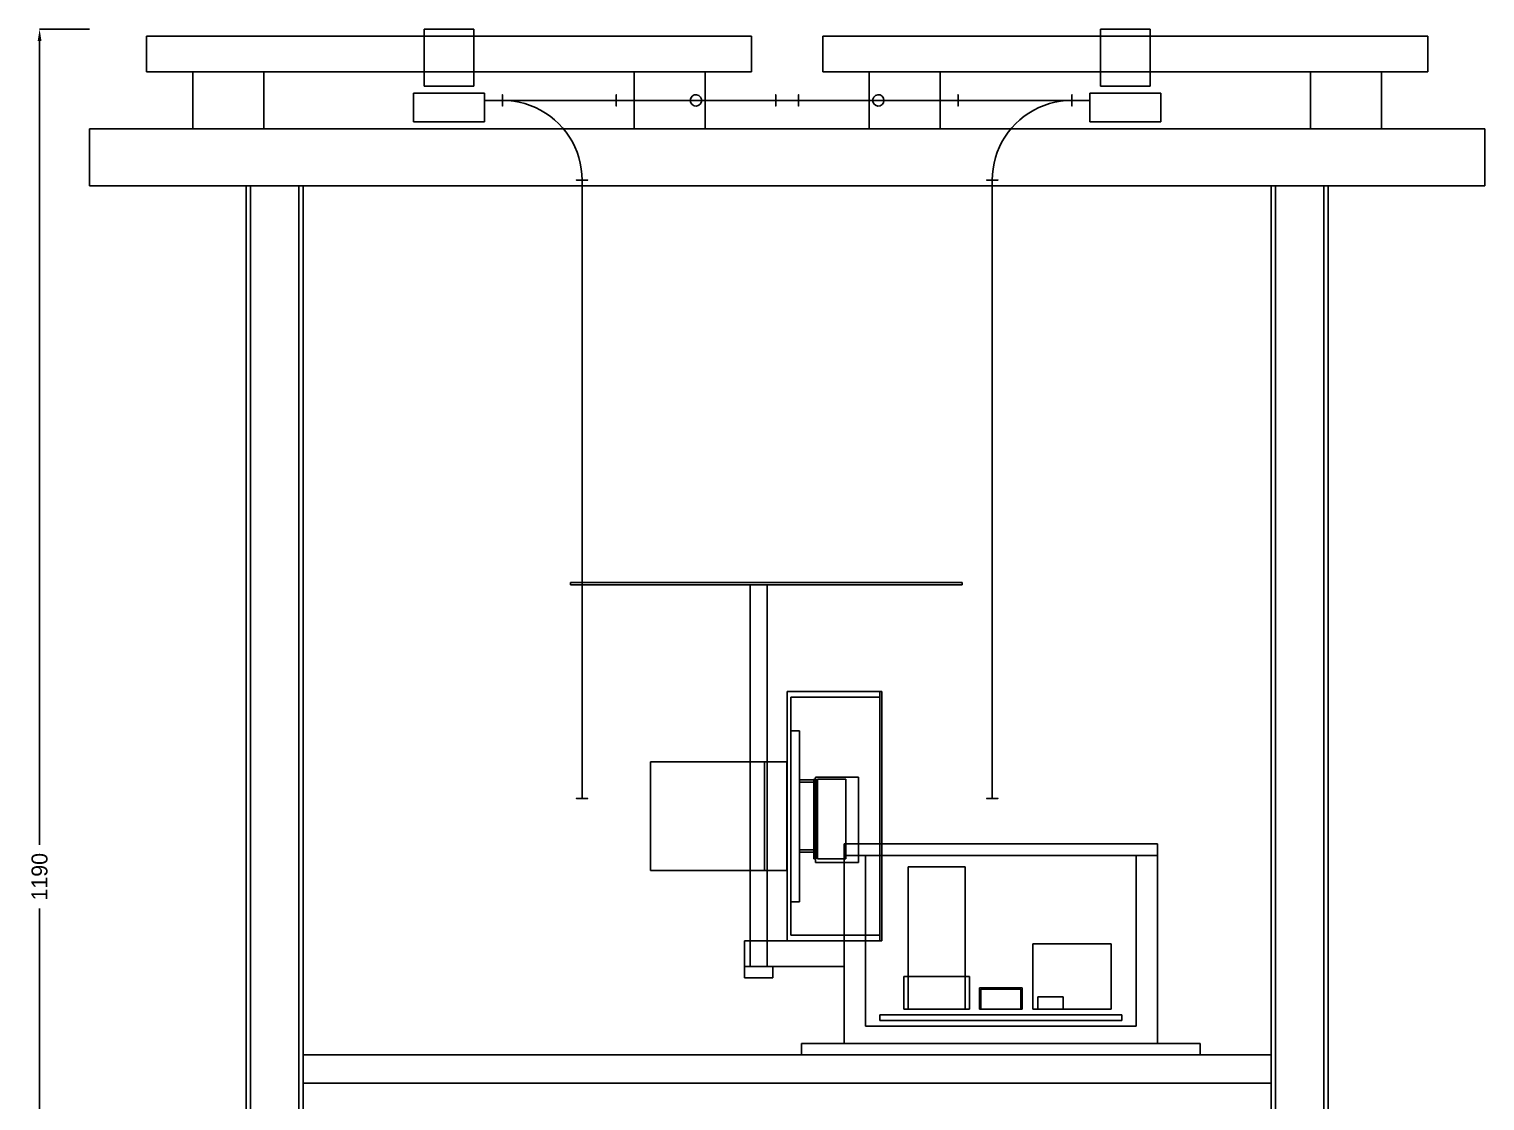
# Model space of a CAD drawing. Header units: millimetres. Extents: x -42 to 2812, y -1495 to 1190.
# Drawn here: x 1790 to 2812, y 438 to 1190 of the extents above; entities that cross this region are included whole.
import ezdxf

# ---------------------------------------------------------------- set-up
doc = ezdxf.new("R2010")
doc.units = ezdxf.units.MM
doc.layers.add('DIMENSIONS', color=7, linetype='Continuous')
doc.layers.add('RIGHT', color=7, linetype='Continuous')
doc.dimstyles.get("Standard").update_dxf_attribs({"dimtxt": 2.5, "dimasz": 2.5, "dimexe": 1.25, "dimexo": 0.625, "dimtad": 1, "dimcen": 2.5, "dimazin": 3, "dimtfac": 1, "dimtmove": 0, "dimatfit": 3})

# ---------------------------------------------------------------- blocks, each defined once
blk = doc.blocks.new('_CLOSEDFILLED')
at = {"color": 0, "linetype": 'BYBLOCK'}
blk.add_solid([(-1, 0.16), (0, 0), (-1, -0.16)], dxfattribs=at)
blk = doc.blocks.new('*D6')
for p, q in [((1832.5, 1190), (1797.5, 1190)), ((1797.5, 617.4), (1797.5, 1181.6)), ((1797.5, 8.4), (1797.5, 572.6)), ((1832.5, 0), (1797.5, 0))]:
    blk.add_line(p, q)
at = {"layer": 'Defpoints'}
for p in [(1832.5, 1190), (1797.5, 0), (1832.5, 0)]:
    blk.add_point(p, dxfattribs=at)
at = {"layer": 'DIMENSIONS', "xscale": 8.4125, "yscale": 8.4125}
for p, rotation in [((1797.5, 1190), 90), ((1797.5, 0), 270)]:
    blk.add_blockref('_CLOSEDFILLED', p, dxfattribs=dict(at, rotation=rotation))
at = {"layer": 'DIMENSIONS', "insert": (1797.5, 595), "char_height": 11.22, "attachment_point": 5, "rotation": 90}
blk.add_mtext('1190', dxfattribs=at)

msp = doc.modelspace()

# ---------------------------------------------------------------- linework, layer by layer
at = {"layer": 'RIGHT'}
for points in [[(2067.5, 1185), (2067.5, 1190)], [(2067.5, 1185), (2067.5, 1190)], [(2067.5, 1190), (2102.5, 1190)], [(2067.5, 1190), (2102.5, 1190)], [(2067.5, 1185), (2067.5, 1190)], [(2067.5, 1185), (2067.5, 1190)], [(2067.5, 1190), (2102.5, 1190)], [(2067.5, 1190), (2102.5, 1190)], [(2102.5, 1185), (2102.5, 1190)], [(2102.5, 1185), (2102.5, 1190)], [(2102.5, 1185), (2102.5, 1190)], [(2102.5, 1185), (2102.5, 1190)], [(2542.5, 1185), (2542.5, 1190)], [(2542.5, 1185), (2542.5, 1190)], [(2542.5, 1190), (2577.5, 1190)], [(2542.5, 1190), (2577.5, 1190)], [(2542.5, 1185), (2542.5, 1190)], [(2542.5, 1185), (2542.5, 1190)], [(2542.5, 1190), (2577.5, 1190)], [(2542.5, 1190), (2577.5, 1190)], [(2577.5, 1185), (2577.5, 1190)], [(2577.5, 1185), (2577.5, 1190)], [(2577.5, 1185), (2577.5, 1190)], [(2577.5, 1185), (2577.5, 1190)], [(1872.5, 1160), (1872.5, 1185)], [(1872.5, 1185), (2297.5, 1185)], [(1872.5, 1160), (1872.5, 1185)], [(1872.5, 1185), (2297.5, 1185)], [(2067.5, 1150), (2067.5, 1185)], [(2067.5, 1185), (2102.5, 1185)], [(2067.5, 1150), (2067.5, 1185)], [(2067.5, 1185), (2102.5, 1185)], [(2067.5, 1185), (2102.5, 1185)], [(2067.5, 1185), (2102.5, 1185)], [(2067.5, 1150), (2067.5, 1185)], [(2067.5, 1185), (2102.5, 1185)], [(2067.5, 1150), (2067.5, 1185)], [(2067.5, 1185), (2102.5, 1185)], [(2067.5, 1185), (2102.5, 1185)], [(2067.5, 1185), (2102.5, 1185)], [(2102.5, 1150), (2102.5, 1185)], [(2102.5, 1150), (2102.5, 1185)], [(2102.5, 1150), (2102.5, 1185)], [(2102.5, 1150), (2102.5, 1185)], [(2297.5, 1160), (2297.5, 1185)], [(2297.5, 1160), (2297.5, 1185)], [(2347.5, 1160), (2347.5, 1185)], [(2347.5, 1185), (2772.5, 1185)], [(2347.5, 1160), (2347.5, 1185)], [(2347.5, 1185), (2772.5, 1185)], [(2542.5, 1150), (2542.5, 1185)], [(2542.5, 1185), (2577.5, 1185)], [(2542.5, 1150), (2542.5, 1185)], [(2542.5, 1185), (2577.5, 1185)], [(2542.5, 1185), (2577.5, 1185)], [(2542.5, 1185), (2577.5, 1185)], [(2542.5, 1150), (2542.5, 1185)], [(2542.5, 1185), (2577.5, 1185)], [(2542.5, 1150), (2542.5, 1185)], [(2542.5, 1185), (2577.5, 1185)], [(2542.5, 1185), (2577.5, 1185)], [(2542.5, 1185), (2577.5, 1185)], [(2577.5, 1150), (2577.5, 1185)], [(2577.5, 1150), (2577.5, 1185)], [(2577.5, 1150), (2577.5, 1185)], [(2577.5, 1150), (2577.5, 1185)], [(2772.5, 1160), (2772.5, 1185)], [(2772.5, 1160), (2772.5, 1185)], [(1872.5, 1160), (2297.5, 1160)], [(1872.5, 1160), (2297.5, 1160)], [(1905, 1120), (1905, 1160)], [(1905, 1160), (1955, 1160)], [(1905, 1120), (1905, 1160)], [(1905, 1160), (1955, 1160)], [(1905, 1120), (1905, 1160)], [(1905, 1160), (1955, 1160)], [(1905, 1120), (1905, 1160)], [(1905, 1160), (1955, 1160)], [(1955, 1120), (1955, 1160)], [(1955, 1120), (1955, 1160)], [(1955, 1120), (1955, 1160)], [(1955, 1120), (1955, 1160)], [(2215, 1120), (2215, 1160)], [(2215, 1160), (2265, 1160)], [(2215, 1120), (2215, 1160)], [(2215, 1160), (2265, 1160)], [(2215, 1120), (2215, 1160)], [(2215, 1160), (2265, 1160)], [(2215, 1120), (2215, 1160)], [(2215, 1160), (2265, 1160)], [(2265, 1120), (2265, 1160)], [(2265, 1120), (2265, 1160)], [(2265, 1120), (2265, 1160)], [(2265, 1120), (2265, 1160)], [(2347.5, 1160), (2772.5, 1160)], [(2347.5, 1160), (2772.5, 1160)], [(2380, 1120), (2380, 1160)], [(2380, 1160), (2430, 1160)], [(2380, 1120), (2380, 1160)], [(2380, 1160), (2430, 1160)], [(2380, 1120), (2380, 1160)], [(2380, 1160), (2430, 1160)], [(2380, 1120), (2380, 1160)], [(2380, 1160), (2430, 1160)], [(2430, 1120), (2430, 1160)], [(2430, 1120), (2430, 1160)], [(2430, 1120), (2430, 1160)], [(2430, 1120), (2430, 1160)], [(2690, 1120), (2690, 1160)], [(2690, 1160), (2740, 1160)], [(2690, 1120), (2690, 1160)], [(2690, 1160), (2740, 1160)], [(2690, 1120), (2690, 1160)], [(2690, 1160), (2740, 1160)], [(2690, 1120), (2690, 1160)], [(2690, 1160), (2740, 1160)], [(2740, 1120), (2740, 1160)], [(2740, 1120), (2740, 1160)], [(2740, 1120), (2740, 1160)], [(2740, 1120), (2740, 1160)], [(2067.5, 1150), (2102.5, 1150)], [(2067.5, 1150), (2102.5, 1150)], [(2067.5, 1150), (2102.5, 1150)], [(2067.5, 1150), (2102.5, 1150)], [(2542.5, 1150), (2577.5, 1150)], [(2542.5, 1150), (2577.5, 1150)], [(2542.5, 1150), (2577.5, 1150)], [(2542.5, 1150), (2577.5, 1150)], [(2060, 1125), (2060, 1145)], [(2060, 1145), (2110, 1145)], [(2060, 1125), (2060, 1145)], [(2060, 1145), (2110, 1145)], [(2110, 1125), (2110, 1145)], [(2110, 1125), (2110, 1145)], [(2110, 1140), (2110, 1138.373), (2110, 1137.027), (2110, 1136.196), (2110, 1136.022), (2110, 1136.536), (2110, 1137.649), (2110, 1139.168), (2110, 1140.832), (2110, 1142.351), (2110, 1143.464), (2110, 1143.978), (2110, 1143.804), (2110, 1142.973), (2110, 1141.627), (2110, 1140)], [(2110, 1140), (2110, 1138.373), (2110, 1137.027), (2110, 1136.196), (2110, 1136.022), (2110, 1136.536), (2110, 1137.649), (2110, 1139.168), (2110, 1140.832), (2110, 1142.351), (2110, 1143.464), (2110, 1143.978), (2110, 1143.804), (2110, 1142.973), (2110, 1141.627), (2110, 1140)], [(2110, 1140), (2202.5, 1140)], [(2110, 1140), (2122.5, 1140)], [(2122.5, 1140), (2122.5, 1138.373), (2122.5, 1137.027), (2122.5, 1136.196), (2122.5, 1136.022), (2122.5, 1136.536), (2122.5, 1137.649), (2122.5, 1139.168), (2122.5, 1140.832), (2122.5, 1142.351), (2122.5, 1143.464), (2122.5, 1143.978), (2122.5, 1143.804), (2122.5, 1142.973), (2122.5, 1141.627), (2122.5, 1140)], [(2122.5, 1140), (2126.495, 1139.857), (2130.47, 1139.43), (2134.404, 1138.72), (2138.277, 1137.732), (2142.07, 1136.469), (2145.763, 1134.939), (2149.338, 1133.15), (2152.776, 1131.11), (2156.06, 1128.83), (2159.172, 1126.322), (2162.098, 1123.598), (2164.822, 1120.672), (2167.33, 1117.56), (2169.61, 1114.276), (2171.65, 1110.838), (2173.439, 1107.263), (2174.969, 1103.57), (2176.232, 1099.777), (2177.22, 1095.904), (2177.93, 1091.97), (2178.357, 1087.995), (2178.5, 1084)], [(2202.5, 1140), (2202.5, 1138.373), (2202.5, 1137.027), (2202.5, 1136.196), (2202.5, 1136.022), (2202.5, 1136.536), (2202.5, 1137.649), (2202.5, 1139.168), (2202.5, 1140.832), (2202.5, 1142.351), (2202.5, 1143.464), (2202.5, 1143.978), (2202.5, 1143.804), (2202.5, 1142.973), (2202.5, 1141.627), (2202.5, 1140)], [(2202.5, 1140), (2206.386, 1140), (2210.25, 1140), (2214.071, 1140), (2217.827, 1140), (2221.498, 1140), (2225.062, 1140), (2228.5, 1140), (2231.793, 1140), (2234.921, 1140), (2237.869, 1140), (2240.619, 1140), (2243.155, 1140), (2245.464, 1140), (2247.533, 1140), (2249.35, 1140), (2250.905, 1140), (2252.19, 1140), (2253.196, 1140), (2253.919, 1140), (2254.355, 1140), (2254.5, 1140)], [(2254.5, 1140), (2254.846, 1141.627), (2255.823, 1142.973), (2257.264, 1143.804), (2258.918, 1143.978), (2260.5, 1143.464), (2261.736, 1142.351), (2262.413, 1140.832), (2262.413, 1139.168), (2261.736, 1137.649), (2260.5, 1136.536), (2258.918, 1136.022), (2257.264, 1136.196), (2255.823, 1137.027), (2254.846, 1138.373), (2254.5, 1140)], [(2254.5, 1140), (2254.846, 1138.373), (2255.823, 1137.027), (2257.264, 1136.196), (2258.918, 1136.022), (2260.5, 1136.536), (2261.736, 1137.649), (2262.413, 1139.168), (2262.413, 1140.832), (2261.736, 1142.351), (2260.5, 1143.464), (2258.918, 1143.978), (2257.264, 1143.804), (2255.823, 1142.973), (2254.846, 1141.627), (2254.5, 1140)], [(2254.5, 1140), (2254.628, 1140), (2255.013, 1140), (2255.653, 1140), (2256.544, 1140), (2257.684, 1140), (2259.067, 1140), (2260.688, 1140), (2262.538, 1140), (2264.612, 1140), (2266.899, 1140), (2269.39, 1140), (2272.074, 1140), (2274.939, 1140), (2277.974, 1140), (2281.166, 1140), (2284.5, 1140), (2287.963, 1140), (2291.539, 1140), (2295.214, 1140), (2298.971, 1140), (2302.795, 1140), (2306.668, 1140), (2310.576, 1140), (2314.5, 1140)], [(2314.5, 1140), (2314.5, 1141.627), (2314.5, 1142.973), (2314.5, 1143.804), (2314.5, 1143.978), (2314.5, 1143.464), (2314.5, 1142.351), (2314.5, 1140.832), (2314.5, 1139.168), (2314.5, 1137.649), (2314.5, 1136.536), (2314.5, 1136.022), (2314.5, 1136.196), (2314.5, 1137.027), (2314.5, 1138.373), (2314.5, 1140)], [(2314.5, 1140), (2330.5, 1140)], [(2330.5, 1140), (2330.5, 1138.373), (2330.5, 1137.027), (2330.5, 1136.196), (2330.5, 1136.022), (2330.5, 1136.536), (2330.5, 1137.649), (2330.5, 1139.168), (2330.5, 1140.832), (2330.5, 1142.351), (2330.5, 1143.464), (2330.5, 1143.978), (2330.5, 1143.804), (2330.5, 1142.973), (2330.5, 1141.627), (2330.5, 1140)], [(2330.5, 1140), (2334.424, 1140), (2338.332, 1140), (2342.205, 1140), (2346.029, 1140), (2349.786, 1140), (2353.461, 1140), (2357.037, 1140), (2360.5, 1140), (2363.834, 1140), (2367.026, 1140), (2370.061, 1140), (2372.926, 1140), (2375.61, 1140), (2378.101, 1140), (2380.388, 1140), (2382.462, 1140), (2384.312, 1140), (2385.933, 1140), (2387.316, 1140), (2388.456, 1140), (2389.347, 1140), (2389.987, 1140), (2390.372, 1140), (2390.5, 1140)], [(2390.5, 1140), (2390.154, 1141.627), (2389.177, 1142.973), (2387.736, 1143.804), (2386.082, 1143.978), (2384.5, 1143.464), (2383.264, 1142.351), (2382.587, 1140.832), (2382.587, 1139.168), (2383.264, 1137.649), (2384.5, 1136.536), (2386.082, 1136.022), (2387.736, 1136.196), (2389.177, 1137.027), (2390.154, 1138.373), (2390.5, 1140)], [(2390.5, 1140), (2390.154, 1138.373), (2389.177, 1137.027), (2387.736, 1136.196), (2386.082, 1136.022), (2384.5, 1136.536), (2383.264, 1137.649), (2382.587, 1139.168), (2382.587, 1140.832), (2383.264, 1142.351), (2384.5, 1143.464), (2386.082, 1143.978), (2387.736, 1143.804), (2389.177, 1142.973), (2390.154, 1141.627), (2390.5, 1140)], [(2390.5, 1140), (2390.645, 1140), (2391.081, 1140), (2391.804, 1140), (2392.81, 1140), (2394.095, 1140), (2395.65, 1140), (2397.467, 1140), (2399.536, 1140), (2401.845, 1140), (2404.381, 1140), (2407.131, 1140), (2410.079, 1140), (2413.207, 1140), (2416.5, 1140), (2419.938, 1140), (2423.502, 1140), (2427.173, 1140), (2430.929, 1140), (2434.75, 1140), (2438.614, 1140), (2442.5, 1140)], [(2442.5, 1140), (2442.5, 1141.627), (2442.5, 1142.973), (2442.5, 1143.804), (2442.5, 1143.978), (2442.5, 1143.464), (2442.5, 1142.351), (2442.5, 1140.832), (2442.5, 1139.168), (2442.5, 1137.649), (2442.5, 1136.536), (2442.5, 1136.022), (2442.5, 1136.196), (2442.5, 1137.027), (2442.5, 1138.373), (2442.5, 1140)], [(2442.5, 1140), (2535, 1140)], [(2522.5, 1140), (2518.505, 1139.857), (2514.53, 1139.43), (2510.596, 1138.72), (2506.723, 1137.732), (2502.93, 1136.469), (2499.237, 1134.939), (2495.662, 1133.15), (2492.224, 1131.11), (2488.94, 1128.83), (2485.828, 1126.322), (2482.902, 1123.598), (2480.178, 1120.672), (2477.67, 1117.56), (2475.39, 1114.276), (2473.35, 1110.838), (2471.561, 1107.263), (2470.031, 1103.57), (2468.768, 1099.777), (2467.78, 1095.904), (2467.07, 1091.97), (2466.643, 1087.995), (2466.5, 1084)], [(2522.5, 1140), (2522.5, 1141.627), (2522.5, 1142.973), (2522.5, 1143.804), (2522.5, 1143.978), (2522.5, 1143.464), (2522.5, 1142.351), (2522.5, 1140.832), (2522.5, 1139.168), (2522.5, 1137.649), (2522.5, 1136.536), (2522.5, 1136.022), (2522.5, 1136.196), (2522.5, 1137.027), (2522.5, 1138.373), (2522.5, 1140)], [(2535, 1140), (2522.5, 1140)], [(2535, 1125), (2535, 1145)], [(2535, 1145), (2585, 1145)], [(2535, 1125), (2535, 1145)], [(2535, 1145), (2585, 1145)], [(2535, 1140), (2535, 1138.373), (2535, 1137.027), (2535, 1136.196), (2535, 1136.022), (2535, 1136.536), (2535, 1137.649), (2535, 1139.168), (2535, 1140.832), (2535, 1142.351), (2535, 1143.464), (2535, 1143.978), (2535, 1143.804), (2535, 1142.973), (2535, 1141.627), (2535, 1140)], [(2535, 1140), (2535, 1141.627), (2535, 1142.973), (2535, 1143.804), (2535, 1143.978), (2535, 1143.464), (2535, 1142.351), (2535, 1140.832), (2535, 1139.168), (2535, 1137.649), (2535, 1136.536), (2535, 1136.022), (2535, 1136.196), (2535, 1137.027), (2535, 1138.373), (2535, 1140)], [(2585, 1125), (2585, 1145)], [(2585, 1125), (2585, 1145)], [(2060, 1125), (2110, 1125)], [(2060, 1125), (2110, 1125)], [(2535, 1125), (2585, 1125)], [(2535, 1125), (2585, 1125)], [(1832.5, 1080), (1832.5, 1120)], [(1832.5, 1120), (2812.5, 1120)], [(1832.5, 1080), (1832.5, 1120)], [(1832.5, 1120), (2812.5, 1120)], [(1832.5, 1080), (1832.5, 1120)], [(1832.5, 1120), (2812.5, 1120)], [(1832.5, 1080), (1832.5, 1120)], [(1832.5, 1120), (2812.5, 1120)], [(1905, 1120), (1955, 1120)], [(1905, 1120), (1955, 1120)], [(1905, 1120), (1955, 1120)], [(1905, 1120), (1955, 1120)], [(2215, 1120), (2265, 1120)], [(2215, 1120), (2265, 1120)], [(2215, 1120), (2265, 1120)], [(2215, 1120), (2265, 1120)], [(2380, 1120), (2430, 1120)], [(2380, 1120), (2430, 1120)], [(2380, 1120), (2430, 1120)], [(2380, 1120), (2430, 1120)], [(2690, 1120), (2740, 1120)], [(2690, 1120), (2740, 1120)], [(2690, 1120), (2740, 1120)], [(2690, 1120), (2740, 1120)], [(2812.5, 1080), (2812.5, 1120)], [(2812.5, 1080), (2812.5, 1120)], [(2812.5, 1080), (2812.5, 1120)], [(2812.5, 1080), (2812.5, 1120)], [(2178.5, 1084), (2180.127, 1084), (2181.473, 1084), (2182.304, 1084), (2182.478, 1084), (2181.964, 1084), (2180.851, 1084), (2179.332, 1084), (2177.668, 1084), (2176.149, 1084), (2175.036, 1084), (2174.522, 1084), (2174.696, 1084), (2175.527, 1084), (2176.873, 1084), (2178.5, 1084)], [(2178.5, 1084), (2178.5, 650)], [(2466.5, 1084), (2468.127, 1084), (2469.473, 1084), (2470.304, 1084), (2470.478, 1084), (2469.964, 1084), (2468.851, 1084), (2467.332, 1084), (2465.668, 1084), (2464.149, 1084), (2463.036, 1084), (2462.522, 1084), (2462.696, 1084), (2463.527, 1084), (2464.873, 1084), (2466.5, 1084)], [(2466.5, 1084), (2466.5, 650)], [(1832.5, 1080), (2812.5, 1080)], [(1832.5, 1080), (2812.5, 1080)], [(1832.5, 1080), (2812.5, 1080)], [(1832.5, 1080), (2812.5, 1080)], [(1942.5, 30), (1942.5, 1080)], [(1942.5, 1080), (1982.5, 1080)], [(1942.5, 30), (1942.5, 1080)], [(1942.5, 1080), (1982.5, 1080)], [(1942.5, 30), (1942.5, 1080)], [(1942.5, 1080), (1982.5, 1080)], [(1942.5, 30), (1942.5, 1080)], [(1942.5, 1080), (1982.5, 1080)], [(1945.5, 1080), (1979.5, 1080)], [(1945.5, 1080), (1979.5, 1080)], [(1945.5, 30), (1945.5, 1080)], [(1945.5, 30), (1945.5, 1080)], [(1945.5, 1080), (1979.5, 1080)], [(1945.5, 1080), (1979.5, 1080)], [(1945.5, 30), (1945.5, 1080)], [(1945.5, 30), (1945.5, 1080)], [(1979.5, 30), (1979.5, 1080)], [(1979.5, 30), (1979.5, 1080)], [(1979.5, 30), (1979.5, 1080)], [(1979.5, 30), (1979.5, 1080)], [(1982.5, 30), (1982.5, 1080)], [(1982.5, 30), (1982.5, 1080)], [(1982.5, 30), (1982.5, 1080)], [(1982.5, 30), (1982.5, 1080)], [(2662.5, 30), (2662.5, 1080)], [(2662.5, 1080), (2702.5, 1080)], [(2662.5, 30), (2662.5, 1080)], [(2662.5, 1080), (2702.5, 1080)], [(2662.5, 30), (2662.5, 1080)], [(2662.5, 1080), (2702.5, 1080)], [(2662.5, 30), (2662.5, 1080)], [(2662.5, 1080), (2702.5, 1080)], [(2665.5, 1080), (2699.5, 1080)], [(2665.5, 1080), (2699.5, 1080)], [(2665.5, 30), (2665.5, 1080)], [(2665.5, 30), (2665.5, 1080)], [(2665.5, 1080), (2699.5, 1080)], [(2665.5, 1080), (2699.5, 1080)], [(2665.5, 30), (2665.5, 1080)], [(2665.5, 30), (2665.5, 1080)], [(2699.5, 30), (2699.5, 1080)], [(2699.5, 30), (2699.5, 1080)], [(2699.5, 30), (2699.5, 1080)], [(2699.5, 30), (2699.5, 1080)], [(2702.5, 30), (2702.5, 1080)], [(2702.5, 30), (2702.5, 1080)], [(2702.5, 30), (2702.5, 1080)], [(2702.5, 30), (2702.5, 1080)], [(2170.358, 800), (2170.358, 801.5)], [(2170.358, 801.5), (2445.358, 801.5)], [(2170.358, 800), (2170.358, 801.5)], [(2170.358, 801.5), (2445.358, 801.5)], [(2170.358, 800), (2445.358, 800)], [(2170.358, 800), (2445.358, 800)], [(2296.5, 532), (2296.5, 800)], [(2296.5, 800), (2308.5, 800)], [(2296.5, 532), (2296.5, 800)], [(2296.5, 800), (2308.5, 800)], [(2296.5, 532), (2296.5, 800)], [(2296.5, 800), (2308.5, 800)], [(2296.5, 532), (2296.5, 800)], [(2296.5, 800), (2308.5, 800)], [(2308.5, 532), (2308.5, 800)], [(2308.5, 532), (2308.5, 800)], [(2308.5, 532), (2308.5, 800)], [(2308.5, 532), (2308.5, 800)], [(2445.358, 800), (2445.358, 801.5)], [(2445.358, 800), (2445.358, 801.5)], [(2322.5, 550), (2322.5, 725)], [(2322.5, 725), (2387.6, 725)], [(2322.5, 550), (2322.5, 725)], [(2322.5, 725), (2387.6, 725)], [(2325, 720.955), (2387.6, 720.955)], [(2325, 720.955), (2387.6, 720.955)], [(2325, 554.045), (2325, 720.955)], [(2325, 554.045), (2325, 720.955)], [(2387.6, 550), (2387.6, 725)], [(2387.6, 550), (2387.6, 725)], [(2387.6, 550), (2387.6, 725)], [(2387.6, 725), (2389.1, 725)], [(2387.6, 550), (2387.6, 725)], [(2387.6, 725), (2389.1, 725)], [(2387.6, 720.955), (2387.6, 554.045)], [(2387.6, 720.955), (2387.6, 554.045)], [(2389.1, 550), (2389.1, 725)], [(2389.1, 550), (2389.1, 725)], [(2325.127, 577.5), (2325.127, 697.5)], [(2325.127, 697.5), (2331.127, 697.5)], [(2325.127, 577.5), (2325.127, 697.5)], [(2325.127, 697.5), (2331.127, 697.5)], [(2331.127, 577.5), (2331.127, 697.5)], [(2331.127, 577.5), (2331.127, 697.5)], [(2226.615, 599.4), (2226.615, 675.6)], [(2226.615, 675.6), (2306.625, 675.6)], [(2226.615, 599.4), (2226.615, 675.6)], [(2226.615, 675.6), (2306.625, 675.6)], [(2306.625, 599.4), (2306.625, 675.6)], [(2306.625, 675.6), (2322.373, 675.6)], [(2306.625, 599.4), (2306.625, 675.6)], [(2306.625, 675.6), (2322.373, 675.6)], [(2306.625, 599.4), (2306.625, 675.6)], [(2306.625, 599.4), (2306.625, 675.6)], [(2322.373, 599.4), (2322.373, 675.6)], [(2322.373, 599.4), (2322.373, 675.6)], [(2322.373, 602.5), (2322.373, 672.5)], [(2322.373, 672.5), (2322.5, 672.5)], [(2322.373, 602.5), (2322.373, 672.5)], [(2322.373, 672.5), (2322.5, 672.5)], [(2322.5, 602.5), (2322.5, 672.5)], [(2322.5, 602.5), (2322.5, 672.5)], [(2325, 602.5), (2325, 672.5)], [(2325, 672.5), (2325.127, 672.5)], [(2325, 602.5), (2325, 672.5)], [(2325, 672.5), (2325.127, 672.5)], [(2325.127, 602.5), (2325.127, 672.5)], [(2325.127, 602.5), (2325.127, 672.5)], [(2342.5, 605), (2342.5, 665)], [(2342.5, 665), (2372.5, 665)], [(2342.5, 605), (2342.5, 665)], [(2342.5, 665), (2372.5, 665)], [(2372.5, 605), (2372.5, 665)], [(2372.5, 605), (2372.5, 665)], [(2331.127, 663), (2341.127, 663)], [(2331.127, 663), (2331.127, 662.741), (2331.127, 662.007), (2331.127, 660.927), (2331.127, 659.686), (2331.127, 658.5), (2331.127, 657.573), (2331.127, 657.066), (2331.127, 657.066), (2331.127, 657.573), (2331.127, 658.5), (2331.127, 659.686), (2331.127, 660.927), (2331.127, 662.007), (2331.127, 662.741), (2331.127, 663)], [(2331.127, 663), (2341.127, 663)], [(2331.127, 663), (2331.127, 662.741), (2331.127, 662.007), (2331.127, 660.927), (2331.127, 659.686), (2331.127, 658.5), (2331.127, 657.573), (2331.127, 657.066), (2331.127, 657.066), (2331.127, 657.573), (2331.127, 658.5), (2331.127, 659.686), (2331.127, 660.927), (2331.127, 662.007), (2331.127, 662.741), (2331.127, 663)], [(2331.127, 661.35), (2331.127, 661.233), (2331.127, 660.903), (2331.127, 660.417), (2331.127, 659.859), (2331.127, 659.325), (2331.127, 658.908), (2331.127, 658.68), (2331.127, 658.68), (2331.127, 658.908), (2331.127, 659.325), (2331.127, 659.859), (2331.127, 660.417), (2331.127, 660.903), (2331.127, 661.233), (2331.127, 661.35)], [(2331.127, 661.35), (2341.127, 661.35)], [(2331.127, 661.35), (2331.127, 661.233), (2331.127, 660.903), (2331.127, 660.417), (2331.127, 659.859), (2331.127, 659.325), (2331.127, 658.908), (2331.127, 658.68), (2331.127, 658.68), (2331.127, 658.908), (2331.127, 659.325), (2331.127, 659.859), (2331.127, 660.417), (2331.127, 660.903), (2331.127, 661.233), (2331.127, 661.35)], [(2331.127, 661.35), (2341.127, 661.35)], [(2341.127, 660.5), (2341.127, 660.814), (2341.127, 661.124), (2341.127, 661.427), (2341.127, 661.72), (2341.127, 662), (2341.127, 662.263), (2341.127, 662.507), (2341.127, 662.729), (2341.127, 662.927), (2341.127, 663.098), (2341.127, 663.241), (2341.127, 663.353), (2341.127, 663.434), (2341.127, 663.484), (2341.127, 663.5)], [(2341.127, 660.5), (2341.127, 660.814), (2341.127, 661.124), (2341.127, 661.427), (2341.127, 661.72), (2341.127, 662), (2341.127, 662.263), (2341.127, 662.507), (2341.127, 662.729), (2341.127, 662.927), (2341.127, 663.098), (2341.127, 663.241), (2341.127, 663.353), (2341.127, 663.434), (2341.127, 663.484), (2341.127, 663.5)], [(2341.127, 663.5), (2342.727, 663.5)], [(2341.127, 663.5), (2342.727, 663.5)], [(2341.127, 663), (2341.127, 662.741), (2341.127, 662.007), (2341.127, 660.927), (2341.127, 659.686), (2341.127, 658.5), (2341.127, 657.573), (2341.127, 657.066), (2341.127, 657.066), (2341.127, 657.573), (2341.127, 658.5), (2341.127, 659.686), (2341.127, 660.927), (2341.127, 662.007), (2341.127, 662.741), (2341.127, 663)], [(2341.127, 663), (2341.127, 662.741), (2341.127, 662.007), (2341.127, 660.927), (2341.127, 659.686), (2341.127, 658.5), (2341.127, 657.573), (2341.127, 657.066), (2341.127, 657.066), (2341.127, 657.573), (2341.127, 658.5), (2341.127, 659.686), (2341.127, 660.927), (2341.127, 662.007), (2341.127, 662.741), (2341.127, 663)], [(2341.127, 661.35), (2341.127, 661.233), (2341.127, 660.903), (2341.127, 660.417), (2341.127, 659.859), (2341.127, 659.325), (2341.127, 658.908), (2341.127, 658.68), (2341.127, 658.68), (2341.127, 658.908), (2341.127, 659.325), (2341.127, 659.859), (2341.127, 660.417), (2341.127, 660.903), (2341.127, 661.233), (2341.127, 661.35)], [(2341.127, 661.35), (2341.127, 661.233), (2341.127, 660.903), (2341.127, 660.417), (2341.127, 659.859), (2341.127, 659.325), (2341.127, 658.908), (2341.127, 658.68), (2341.127, 658.68), (2341.127, 658.908), (2341.127, 659.325), (2341.127, 659.859), (2341.127, 660.417), (2341.127, 660.903), (2341.127, 661.233), (2341.127, 661.35)], [(2341.127, 661.35), (2341.127, 661.233), (2341.127, 660.903), (2341.127, 660.417), (2341.127, 659.859), (2341.127, 659.325), (2341.127, 658.908), (2341.127, 658.68), (2341.127, 658.68), (2341.127, 658.908), (2341.127, 659.325), (2341.127, 659.859), (2341.127, 660.417), (2341.127, 660.903), (2341.127, 661.233), (2341.127, 661.35)], [(2341.127, 661.35), (2341.127, 661.233), (2341.127, 660.903), (2341.127, 660.417), (2341.127, 659.859), (2341.127, 659.325), (2341.127, 658.908), (2341.127, 658.68), (2341.127, 658.68), (2341.127, 658.908), (2341.127, 659.325), (2341.127, 659.859), (2341.127, 660.417), (2341.127, 660.903), (2341.127, 661.233), (2341.127, 661.35)], [(2341.127, 661.35), (2342.727, 661.35)], [(2341.127, 661.35), (2342.727, 661.35)], [(2341.127, 610.5), (2341.127, 660.5)], [(2341.127, 660.5), (2342.727, 660.5)], [(2341.127, 610.5), (2341.127, 660.5)], [(2341.127, 660.5), (2342.727, 660.5)], [(2342.727, 660.5), (2342.727, 660.814), (2342.727, 661.124), (2342.727, 661.427), (2342.727, 661.72), (2342.727, 662), (2342.727, 662.263), (2342.727, 662.507), (2342.727, 662.729), (2342.727, 662.927), (2342.727, 663.098), (2342.727, 663.241), (2342.727, 663.353), (2342.727, 663.434), (2342.727, 663.484), (2342.727, 663.5)], [(2342.727, 660.5), (2342.727, 660.814), (2342.727, 661.124), (2342.727, 661.427), (2342.727, 661.72), (2342.727, 662), (2342.727, 662.263), (2342.727, 662.507), (2342.727, 662.729), (2342.727, 662.927), (2342.727, 663.098), (2342.727, 663.241), (2342.727, 663.353), (2342.727, 663.434), (2342.727, 663.484), (2342.727, 663.5)], [(2342.727, 661.35), (2342.727, 661.233), (2342.727, 660.903), (2342.727, 660.417), (2342.727, 659.859), (2342.727, 659.325), (2342.727, 658.908), (2342.727, 658.68), (2342.727, 658.68), (2342.727, 658.908), (2342.727, 659.325), (2342.727, 659.859), (2342.727, 660.417), (2342.727, 660.903), (2342.727, 661.233), (2342.727, 661.35)], [(2342.727, 661.35), (2342.727, 661.233), (2342.727, 660.903), (2342.727, 660.417), (2342.727, 659.859), (2342.727, 659.325), (2342.727, 658.908), (2342.727, 658.68), (2342.727, 658.68), (2342.727, 658.908), (2342.727, 659.325), (2342.727, 659.859), (2342.727, 660.417), (2342.727, 660.903), (2342.727, 661.233), (2342.727, 661.35)], [(2342.727, 610.5), (2342.727, 660.5)], [(2342.727, 610.5), (2342.727, 660.5)], [(2343.727, 607.5), (2343.727, 663.5)], [(2343.727, 663.5), (2363.727, 663.5)], [(2343.727, 607.5), (2343.727, 663.5)], [(2343.727, 663.5), (2363.727, 663.5)], [(2363.727, 607.5), (2363.727, 663.5)], [(2363.727, 607.5), (2363.727, 663.5)], [(2178.5, 650), (2176.873, 650), (2175.527, 650), (2174.696, 650), (2174.522, 650), (2175.036, 650), (2176.149, 650), (2177.668, 650), (2179.332, 650), (2180.851, 650), (2181.964, 650), (2182.478, 650), (2182.304, 650), (2181.473, 650), (2180.127, 650), (2178.5, 650)], [(2466.5, 650), (2464.873, 650), (2463.527, 650), (2462.696, 650), (2462.522, 650), (2463.036, 650), (2464.149, 650), (2465.668, 650), (2467.332, 650), (2468.851, 650), (2469.964, 650), (2470.478, 650), (2470.304, 650), (2469.473, 650), (2468.127, 650), (2466.5, 650)], [(2331.127, 614), (2341.127, 614)], [(2331.127, 614), (2331.127, 613.741), (2331.127, 613.007), (2331.127, 611.927), (2331.127, 610.686), (2331.127, 609.5), (2331.127, 608.573), (2331.127, 608.066), (2331.127, 608.066), (2331.127, 608.573), (2331.127, 609.5), (2331.127, 610.686), (2331.127, 611.927), (2331.127, 613.007), (2331.127, 613.741), (2331.127, 614)], [(2331.127, 614), (2341.127, 614)], [(2331.127, 614), (2331.127, 613.741), (2331.127, 613.007), (2331.127, 611.927), (2331.127, 610.686), (2331.127, 609.5), (2331.127, 608.573), (2331.127, 608.066), (2331.127, 608.066), (2331.127, 608.573), (2331.127, 609.5), (2331.127, 610.686), (2331.127, 611.927), (2331.127, 613.007), (2331.127, 613.741), (2331.127, 614)], [(2341.127, 614), (2341.127, 613.741), (2341.127, 613.007), (2341.127, 611.927), (2341.127, 610.686), (2341.127, 609.5), (2341.127, 608.573), (2341.127, 608.066), (2341.127, 608.066), (2341.127, 608.573), (2341.127, 609.5), (2341.127, 610.686), (2341.127, 611.927), (2341.127, 613.007), (2341.127, 613.741), (2341.127, 614)], [(2341.127, 614), (2341.127, 613.741), (2341.127, 613.007), (2341.127, 611.927), (2341.127, 610.686), (2341.127, 609.5), (2341.127, 608.573), (2341.127, 608.066), (2341.127, 608.066), (2341.127, 608.573), (2341.127, 609.5), (2341.127, 610.686), (2341.127, 611.927), (2341.127, 613.007), (2341.127, 613.741), (2341.127, 614)], [(2362.5, 610), (2362.5, 618)], [(2362.5, 618), (2582.5, 618)], [(2362.5, 610), (2362.5, 618)], [(2362.5, 618), (2582.5, 618)], [(2582.5, 610), (2582.5, 618)], [(2582.5, 610), (2582.5, 618)], [(2331.127, 612.35), (2331.127, 612.233), (2331.127, 611.903), (2331.127, 611.417), (2331.127, 610.859), (2331.127, 610.325), (2331.127, 609.908), (2331.127, 609.68), (2331.127, 609.68), (2331.127, 609.908), (2331.127, 610.325), (2331.127, 610.859), (2331.127, 611.417), (2331.127, 611.903), (2331.127, 612.233), (2331.127, 612.35)], [(2331.127, 612.35), (2341.127, 612.35)], [(2331.127, 612.35), (2331.127, 612.233), (2331.127, 611.903), (2331.127, 611.417), (2331.127, 610.859), (2331.127, 610.325), (2331.127, 609.908), (2331.127, 609.68), (2331.127, 609.68), (2331.127, 609.908), (2331.127, 610.325), (2331.127, 610.859), (2331.127, 611.417), (2331.127, 611.903), (2331.127, 612.233), (2331.127, 612.35)], [(2331.127, 612.35), (2341.127, 612.35)], [(2341.127, 612.35), (2341.127, 612.233), (2341.127, 611.903), (2341.127, 611.417), (2341.127, 610.859), (2341.127, 610.325), (2341.127, 609.908), (2341.127, 609.68), (2341.127, 609.68), (2341.127, 609.908), (2341.127, 610.325), (2341.127, 610.859), (2341.127, 611.417), (2341.127, 611.903), (2341.127, 612.233), (2341.127, 612.35)], [(2341.127, 612.35), (2341.127, 612.233), (2341.127, 611.903), (2341.127, 611.417), (2341.127, 610.859), (2341.127, 610.325), (2341.127, 609.908), (2341.127, 609.68), (2341.127, 609.68), (2341.127, 609.908), (2341.127, 610.325), (2341.127, 610.859), (2341.127, 611.417), (2341.127, 611.903), (2341.127, 612.233), (2341.127, 612.35)], [(2341.127, 612.35), (2341.127, 612.233), (2341.127, 611.903), (2341.127, 611.417), (2341.127, 610.859), (2341.127, 610.325), (2341.127, 609.908), (2341.127, 609.68), (2341.127, 609.68), (2341.127, 609.908), (2341.127, 610.325), (2341.127, 610.859), (2341.127, 611.417), (2341.127, 611.903), (2341.127, 612.233), (2341.127, 612.35)], [(2341.127, 612.35), (2341.127, 612.233), (2341.127, 611.903), (2341.127, 611.417), (2341.127, 610.859), (2341.127, 610.325), (2341.127, 609.908), (2341.127, 609.68), (2341.127, 609.68), (2341.127, 609.908), (2341.127, 610.325), (2341.127, 610.859), (2341.127, 611.417), (2341.127, 611.903), (2341.127, 612.233), (2341.127, 612.35)], [(2341.127, 612.35), (2342.727, 612.35)], [(2341.127, 612.35), (2342.727, 612.35)], [(2341.127, 610.5), (2342.727, 610.5)], [(2341.127, 610.5), (2341.127, 610.186), (2341.127, 609.876), (2341.127, 609.573), (2341.127, 609.28), (2341.127, 609), (2341.127, 608.737), (2341.127, 608.493), (2341.127, 608.271), (2341.127, 608.073), (2341.127, 607.902), (2341.127, 607.759), (2341.127, 607.647), (2341.127, 607.566), (2341.127, 607.516), (2341.127, 607.5)], [(2341.127, 610.5), (2341.127, 610.186), (2341.127, 609.876), (2341.127, 609.573), (2341.127, 609.28), (2341.127, 609), (2341.127, 608.737), (2341.127, 608.493), (2341.127, 608.271), (2341.127, 608.073), (2341.127, 607.902), (2341.127, 607.759), (2341.127, 607.647), (2341.127, 607.566), (2341.127, 607.516), (2341.127, 607.5)], [(2341.127, 610.5), (2342.727, 610.5)], [(2341.127, 607.5), (2342.727, 607.5)], [(2341.127, 607.5), (2342.727, 607.5)], [(2342.5, 605), (2372.5, 605)], [(2342.5, 605), (2372.5, 605)], [(2342.727, 612.35), (2342.727, 612.233), (2342.727, 611.903), (2342.727, 611.417), (2342.727, 610.859), (2342.727, 610.325), (2342.727, 609.908), (2342.727, 609.68), (2342.727, 609.68), (2342.727, 609.908), (2342.727, 610.325), (2342.727, 610.859), (2342.727, 611.417), (2342.727, 611.903), (2342.727, 612.233), (2342.727, 612.35)], [(2342.727, 612.35), (2342.727, 612.233), (2342.727, 611.903), (2342.727, 611.417), (2342.727, 610.859), (2342.727, 610.325), (2342.727, 609.908), (2342.727, 609.68), (2342.727, 609.68), (2342.727, 609.908), (2342.727, 610.325), (2342.727, 610.859), (2342.727, 611.417), (2342.727, 611.903), (2342.727, 612.233), (2342.727, 612.35)], [(2342.727, 610.5), (2342.727, 610.186), (2342.727, 609.876), (2342.727, 609.573), (2342.727, 609.28), (2342.727, 609), (2342.727, 608.737), (2342.727, 608.493), (2342.727, 608.271), (2342.727, 608.073), (2342.727, 607.902), (2342.727, 607.759), (2342.727, 607.647), (2342.727, 607.566), (2342.727, 607.516), (2342.727, 607.5)], [(2342.727, 610.5), (2342.727, 610.186), (2342.727, 609.876), (2342.727, 609.573), (2342.727, 609.28), (2342.727, 609), (2342.727, 608.737), (2342.727, 608.493), (2342.727, 608.271), (2342.727, 608.073), (2342.727, 607.902), (2342.727, 607.759), (2342.727, 607.647), (2342.727, 607.566), (2342.727, 607.516), (2342.727, 607.5)], [(2343.727, 607.5), (2363.727, 607.5)], [(2343.727, 607.5), (2363.727, 607.5)], [(2362.5, 478), (2362.5, 610)], [(2362.5, 610), (2582.5, 610)], [(2362.5, 478), (2362.5, 610)], [(2362.5, 610), (2582.5, 610)], [(2362.5, 610), (2582.5, 610)], [(2362.5, 610), (2582.5, 610)], [(2377.5, 610), (2567.5, 610)], [(2377.5, 610), (2567.5, 610)], [(2377.5, 490), (2377.5, 610)], [(2377.5, 490), (2377.5, 610)], [(2567.5, 490), (2567.5, 610)], [(2567.5, 490), (2567.5, 610)], [(2582.5, 478), (2582.5, 610)], [(2582.5, 478), (2582.5, 610)], [(2226.615, 599.4), (2306.625, 599.4)], [(2226.615, 599.4), (2306.625, 599.4)], [(2306.625, 599.4), (2322.373, 599.4)], [(2306.625, 599.4), (2322.373, 599.4)], [(2322.373, 602.5), (2322.5, 602.5)], [(2322.373, 602.5), (2322.5, 602.5)], [(2325, 602.5), (2325.127, 602.5)], [(2325, 602.5), (2325.127, 602.5)], [(2407.5, 502), (2407.5, 602)], [(2407.5, 602), (2447.5, 602)], [(2407.5, 502), (2407.5, 602)], [(2407.5, 602), (2447.5, 602)], [(2447.5, 502), (2447.5, 602)], [(2447.5, 502), (2447.5, 602)], [(2325.127, 577.5), (2331.127, 577.5)], [(2325.127, 577.5), (2331.127, 577.5)], [(2325, 554.045), (2387.6, 554.045)], [(2325, 554.045), (2387.6, 554.045)], [(2292.5, 532), (2292.5, 550)], [(2292.5, 550), (2362.5, 550)], [(2292.5, 532), (2292.5, 550)], [(2292.5, 550), (2362.5, 550)], [(2292.5, 532), (2292.5, 550)], [(2292.5, 550), (2362.5, 550)], [(2292.5, 532), (2292.5, 550)], [(2292.5, 550), (2362.5, 550)], [(2322.5, 550), (2387.6, 550)], [(2322.5, 550), (2387.6, 550)], [(2362.5, 532), (2362.5, 550)], [(2362.5, 532), (2362.5, 550)], [(2362.5, 532), (2362.5, 550)], [(2362.5, 532), (2362.5, 550)], [(2387.6, 550), (2389.1, 550)], [(2387.6, 550), (2389.1, 550)], [(2495, 502), (2495, 548)], [(2495, 548), (2550, 548)], [(2495, 502), (2495, 548)], [(2495, 548), (2550, 548)], [(2550, 502), (2550, 548)], [(2550, 502), (2550, 548)], [(2292.5, 524), (2292.5, 532)], [(2292.5, 532), (2312.5, 532)], [(2292.5, 524), (2292.5, 532)], [(2292.5, 532), (2312.5, 532)], [(2292.5, 532), (2362.5, 532)], [(2292.5, 532), (2362.5, 532)], [(2292.5, 532), (2362.5, 532)], [(2292.5, 532), (2362.5, 532)], [(2296.5, 532), (2308.5, 532)], [(2296.5, 532), (2308.5, 532)], [(2296.5, 532), (2308.5, 532)], [(2296.5, 532), (2308.5, 532)], [(2312.5, 524), (2312.5, 532)], [(2312.5, 524), (2312.5, 532)], [(2292.5, 524), (2312.5, 524)], [(2292.5, 524), (2312.5, 524)], [(2404.5, 502), (2404.5, 525)], [(2404.5, 525), (2450.5, 525)], [(2404.5, 502), (2404.5, 525)], [(2404.5, 525), (2450.5, 525)], [(2450.5, 502), (2450.5, 525)], [(2450.5, 502), (2450.5, 525)], [(2457.5, 502), (2457.5, 517)], [(2457.5, 517), (2487.5, 517)], [(2457.5, 502), (2457.5, 517)], [(2457.5, 517), (2487.5, 517)], [(2458.5, 502), (2458.5, 516)], [(2458.5, 516), (2486.5, 516)], [(2458.5, 502), (2458.5, 516)], [(2458.5, 516), (2486.5, 516)], [(2486.5, 502), (2486.5, 516)], [(2486.5, 502), (2486.5, 516)], [(2487.5, 502), (2487.5, 517)], [(2487.5, 502), (2487.5, 517)], [(2404.5, 502), (2450.5, 502)], [(2404.5, 502), (2450.5, 502)], [(2407.5, 502), (2447.5, 502)], [(2407.5, 502), (2447.5, 502)], [(2457.5, 502), (2487.5, 502)], [(2457.5, 502), (2487.5, 502)], [(2458.5, 502), (2486.5, 502)], [(2458.5, 502), (2486.5, 502)], [(2495, 502), (2550, 502)], [(2495, 502), (2550, 502)], [(2498.6, 502), (2498.6, 510.8)], [(2498.6, 510.8), (2516.4, 510.8)], [(2498.6, 502), (2498.6, 510.8)], [(2498.6, 510.8), (2516.4, 510.8)], [(2498.6, 502), (2498.6, 510.8)], [(2498.6, 510.8), (2516.4, 510.8)], [(2498.6, 502), (2498.6, 510.8)], [(2498.6, 510.8), (2516.4, 510.8)], [(2498.6, 502), (2516.4, 502)], [(2498.6, 502), (2516.4, 502)], [(2498.6, 502), (2516.4, 502)], [(2498.6, 502), (2516.4, 502)], [(2516.4, 502), (2516.4, 510.8)], [(2516.4, 502), (2516.4, 510.8)], [(2516.4, 502), (2516.4, 510.8)], [(2516.4, 502), (2516.4, 510.8)], [(2387.5, 494), (2387.5, 498)], [(2387.5, 498), (2557.5, 498)], [(2387.5, 494), (2387.5, 498)], [(2387.5, 498), (2557.5, 498)], [(2387.5, 494), (2557.5, 494)], [(2387.5, 494), (2557.5, 494)], [(2557.5, 494), (2557.5, 498)], [(2557.5, 494), (2557.5, 498)], [(2377.5, 490), (2567.5, 490)], [(2377.5, 490), (2567.5, 490)], [(2332.5, 470), (2332.5, 478)], [(2332.5, 478), (2612.5, 478)], [(2332.5, 470), (2332.5, 478)], [(2332.5, 478), (2612.5, 478)], [(2362.5, 478), (2582.5, 478)], [(2362.5, 478), (2582.5, 478)], [(2612.5, 470), (2612.5, 478)], [(2612.5, 470), (2612.5, 478)], [(1982.5, 450), (1982.5, 470)], [(1982.5, 470), (2662.5, 470)], [(1982.5, 450), (1982.5, 470)], [(1982.5, 470), (2662.5, 470)], [(1982.5, 450), (1982.5, 470)], [(1982.5, 470), (2662.5, 470)], [(1982.5, 450), (1982.5, 470)], [(1982.5, 470), (2662.5, 470)], [(2332.5, 470), (2612.5, 470)], [(2332.5, 470), (2612.5, 470)], [(2662.5, 450), (2662.5, 470)], [(2662.5, 450), (2662.5, 470)], [(2662.5, 450), (2662.5, 470)], [(2662.5, 450), (2662.5, 470)], [(1982.5, 450), (2662.5, 450)], [(1982.5, 450), (2662.5, 450)], [(1982.5, 450), (2662.5, 450)], [(1982.5, 450), (2662.5, 450)]]:
    msp.add_lwpolyline(points, dxfattribs=at)

# ---------------------------------------------------------------- dimensions: what is measured, and where the dimension line sits
at = {"layer": 'DIMENSIONS'}
dim = msp.add_linear_dim(base=(1797.5, 0), p1=(1832.5, 0), p2=(1832.5, 1190), angle=90, dimstyle='Standard', override={"dimtxt": 11.216667, "dimasz": 8.4125, "dimdec": 2}, dxfattribs=at)
dim.commit()
dim.dimension.update_dxf_attribs({"geometry": '*D6', "text_midpoint": (1797.5, 595)})

doc.saveas('drawing.dxf')
